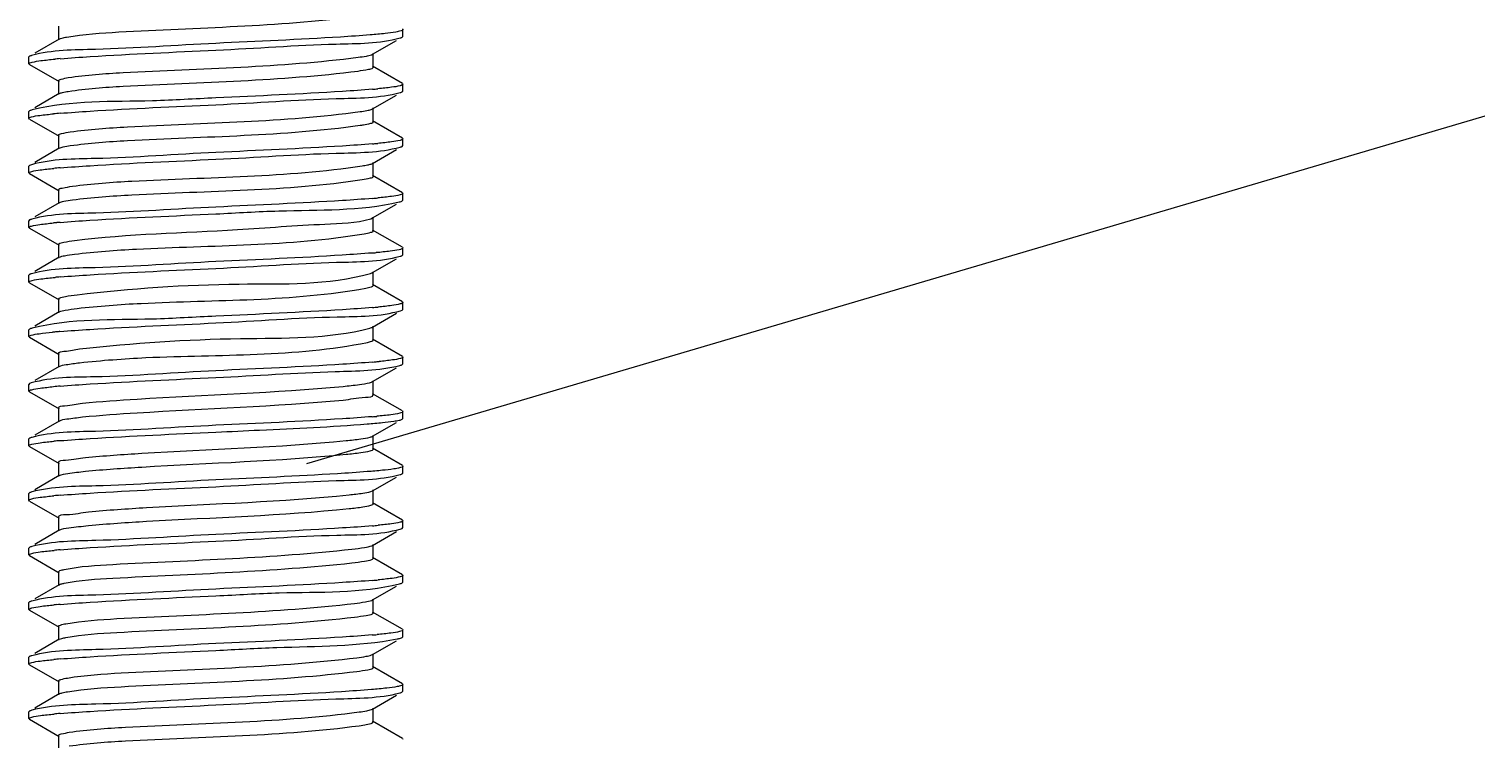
# Model space of a CAD drawing. Extents: x 1247970 to 1725648, y 860327 to 1277876.
# Drawn here: x 1335019.8 to 1335257.9, y 1200240.6 to 1200357.4 of the extents above; entities that cross this region are included whole.
import ezdxf

# ---------------------------------------------------------------- set-up
doc = ezdxf.new("R2010")
doc.units = 0
doc.header["$LTSCALE"] = 1000
doc.header["$MEASUREMENT"] = 0
doc.layers.get('0').update_dxf_attribs({"color": 254})
doc.layers.add('PUB_DIM', color=254, linetype='Continuous')
doc.layers.add('TK', color=4, linetype='Continuous')
doc.styles.get("Standard").update_dxf_attribs({"font": 'gbenor.shx', "bigfont": 'gbcbig.shx'})
doc.dimstyles.get("Standard").update_dxf_attribs({"dimtxt": 0.18, "dimasz": 0.18, "dimexe": 0.18, "dimexo": 0.0625, "dimgap": 0.09, "dimtad": 0, "dimtih": 1, "dimtoh": 1, "dimdec": 4, "dimzin": 0, "dimdsep": 46, "dimtxsty": 'Standard', "dimcen": 0.09, "dimadec": 0, "dimazin": 0, "dimtfac": 1, "dimtdec": 4, "dimtofl": 0, "dimtmove": 0, "dimatfit": 3, "dimfxl": 0, "dimtolj": 1, "dimtzin": 0, "dimarcsym": 0})

# ---------------------------------------------------------------- blocks, each defined once
blk = doc.blocks.new('A$C63786A89')
at = {"linetype": 'Continuous'}
for p, q in [((2007.69, 7714.14), (2007.69, 7711.88)), ((2007.81, 7712.02), (2003.79, 7709.69)), ((2059.35, 7709.51), (2063.3, 7711.78)), ((2064.24, 7712.32), (2064.35, 7712.44)), ((2064.25, 7713.67), (2064.31, 7713.62)), ((2064.31, 7713.62), (2064.35, 7713.56)), ((2064.35, 7712.44), (2064.35, 7713.56)), ((2059.17, 7709.43), (2059.35, 7709.51)), ((2059.47, 7707.4), (2059.47, 7709.65)), ((2002.92, 7709.18), (2002.82, 7709.07)), ((2002.82, 7707.95), (2002.82, 7709.07)), ((2002.92, 7707.83), (2002.82, 7707.95)), ((2002.92, 7707.83), (2007.81, 7705.03)), ((2064.25, 7704.7), (2059.36, 7707.53)), ((2059.44, 7707.32), (2059.47, 7707.4)), ((2007.69, 7705.16), (2007.69, 7702.91)), ((2064.25, 7704.7), (2064.35, 7704.58)), ((2064.35, 7703.46), (2064.35, 7704.58)), ((2007.81, 7703.04), (2003.79, 7700.71)), ((2059.35, 7700.54), (2063.3, 7702.81)), ((2064.24, 7703.35), (2064.35, 7703.46)), ((2002.92, 7700.21), (2002.82, 7700.1)), ((2002.82, 7698.98), (2002.82, 7700.1)), ((2059.14, 7700.45), (2059.35, 7700.54)), ((2059.47, 7698.42), (2059.47, 7700.68)), ((2002.92, 7698.86), (2002.82, 7698.98)), ((2002.92, 7698.86), (2007.81, 7696.05)), ((2064.25, 7695.72), (2059.36, 7698.56)), ((2007.69, 7696.19), (2007.69, 7693.94)), ((2064.25, 7695.72), (2064.35, 7695.61)), ((2064.35, 7694.49), (2064.35, 7695.61)), ((2007.81, 7694.07), (2003.79, 7691.74)), ((2059.35, 7691.57), (2063.3, 7693.83)), ((2064.24, 7694.37), (2064.35, 7694.49)), ((2002.92, 7691.24), (2002.82, 7691.12)), ((2002.82, 7690), (2002.82, 7691.12)), ((2003.24, 7691.36), (2002.92, 7691.24)), ((2059.1, 7691.46), (2059.35, 7691.57)), ((2059.47, 7689.45), (2059.47, 7691.71)), ((2002.92, 7689.89), (2002.82, 7690)), ((2002.92, 7689.89), (2007.81, 7687.08)), ((2064.25, 7686.75), (2059.36, 7689.59)), ((2007.69, 7687.22), (2007.69, 7684.96)), ((2064.24, 7685.4), (2064.35, 7685.52)), ((2064.25, 7686.75), (2064.35, 7686.64)), ((2064.35, 7685.52), (2064.35, 7686.64)), ((2007.81, 7685.1), (2003.79, 7682.77)), ((2059.35, 7682.6), (2063.3, 7684.86)), ((2002.92, 7682.27), (2002.82, 7682.15)), ((2002.82, 7681.03), (2002.82, 7682.15)), ((2002.92, 7680.92), (2002.82, 7681.03)), ((2002.92, 7680.92), (2007.81, 7678.11)), ((2059.05, 7682.48), (2059.35, 7682.6)), ((2059.47, 7680.48), (2059.47, 7682.73)), ((2064.25, 7677.78), (2059.36, 7680.61)), ((2007.81, 7676.13), (2003.79, 7673.8)), ((2007.69, 7678.25), (2007.69, 7675.99)), ((2059.35, 7673.62), (2063.3, 7675.89)), ((2064.24, 7676.43), (2064.35, 7676.54)), ((2064.25, 7677.78), (2064.35, 7677.66)), ((2064.35, 7676.54), (2064.35, 7677.66)), ((2059.47, 7671.5), (2059.47, 7673.76)), ((2002.92, 7673.29), (2002.82, 7673.18)), ((2002.82, 7672.06), (2002.82, 7673.18)), ((2002.92, 7671.94), (2002.82, 7672.06)), ((2002.92, 7671.94), (2007.81, 7669.14)), ((2064.25, 7668.81), (2059.36, 7671.64)), ((2007.69, 7669.27), (2007.69, 7667.02)), ((2064.25, 7668.81), (2064.35, 7668.69)), ((2007.81, 7667.15), (2003.79, 7664.82)), ((2059.35, 7664.65), (2063.3, 7666.92)), ((2063.96, 7667.35), (2064.24, 7667.46)), ((2064.24, 7667.46), (2064.35, 7667.57)), ((2064.35, 7667.57), (2064.35, 7668.69)), ((2002.92, 7664.32), (2002.82, 7664.21)), ((2002.82, 7663.09), (2002.82, 7664.21)), ((2059.47, 7662.53), (2059.47, 7664.79)), ((2002.92, 7662.97), (2002.82, 7663.09)), ((2002.92, 7662.97), (2007.81, 7660.16)), ((2064.25, 7659.83), (2059.36, 7662.67)), ((2007.69, 7660.3), (2007.69, 7658.04)), ((2064.25, 7659.83), (2064.35, 7659.72)), ((2064.35, 7658.6), (2064.35, 7659.72)), ((2007.81, 7658.18), (2003.79, 7655.85)), ((2059.35, 7655.68), (2063.31, 7657.95)), ((2064.24, 7658.48), (2064.35, 7658.6)), ((2002.92, 7655.35), (2002.82, 7655.23)), ((2002.82, 7654.11), (2002.82, 7655.23)), ((2003.21, 7655.46), (2002.92, 7655.35)), ((2059.47, 7653.56), (2059.47, 7655.81)), ((2002.92, 7654), (2002.82, 7654.11)), ((2002.92, 7654), (2007.81, 7651.19)), ((2064.25, 7650.86), (2059.36, 7653.69)), ((2007.69, 7651.33), (2007.69, 7649.07)), ((2064.25, 7650.86), (2064.35, 7650.75)), ((2064.35, 7649.63), (2064.35, 7650.75)), ((2007.81, 7649.21), (2003.79, 7646.88)), ((2059.35, 7646.7), (2063.3, 7648.97)), ((2064.24, 7649.51), (2064.35, 7649.63)), ((2002.92, 7646.37), (2002.82, 7646.26)), ((2002.82, 7645.14), (2002.82, 7646.26)), ((2002.92, 7645.02), (2002.82, 7645.14)), ((2002.92, 7645.02), (2007.81, 7642.22)), ((2059.47, 7644.59), (2059.47, 7646.84)), ((2064.25, 7641.89), (2059.36, 7644.72)), ((2007.81, 7640.23), (2003.79, 7637.9)), ((2007.69, 7642.35), (2007.69, 7640.1)), ((2064.24, 7640.54), (2064.35, 7640.65)), ((2064.25, 7641.89), (2064.35, 7641.77)), ((2064.35, 7640.65), (2064.35, 7641.77)), ((2059.35, 7637.73), (2063.3, 7640)), ((2059.47, 7635.61), (2059.47, 7637.87)), ((2002.92, 7637.4), (2002.82, 7637.29)), ((2002.82, 7636.17), (2002.82, 7637.29)), ((2002.92, 7636.05), (2002.82, 7636.17)), ((2002.92, 7636.05), (2007.81, 7633.24)), ((2059.09, 7637.62), (2059.35, 7637.73)), ((2064.25, 7632.91), (2059.36, 7635.75)), ((2007.69, 7633.38), (2007.69, 7631.13)), ((2007.81, 7631.26), (2003.79, 7628.93)), ((2059.35, 7628.76), (2063.3, 7631.02)), ((2063.92, 7631.44), (2064.24, 7631.56)), ((2064.24, 7631.56), (2064.35, 7631.68)), ((2064.25, 7632.91), (2064.35, 7632.8)), ((2064.35, 7631.68), (2064.35, 7632.8)), ((2002.92, 7628.43), (2002.82, 7628.31)), ((2002.82, 7627.19), (2002.82, 7628.31)), ((2059.23, 7628.7), (2059.35, 7628.76)), ((2059.47, 7626.64), (2059.47, 7628.9)), ((2002.92, 7627.08), (2002.82, 7627.19)), ((2002.92, 7627.08), (2007.81, 7624.27)), ((2064.25, 7623.94), (2059.36, 7626.78)), ((2007.69, 7624.41), (2007.69, 7622.15)), ((2064.25, 7623.94), (2064.35, 7623.83)), ((2064.35, 7622.71), (2064.35, 7623.83)), ((2007.81, 7622.29), (2003.79, 7619.96)), ((2059.35, 7619.79), (2063.3, 7622.05)), ((2064.24, 7622.59), (2064.35, 7622.71)), ((2002.92, 7619.46), (2002.82, 7619.34)), ((2002.82, 7618.22), (2002.82, 7619.34)), ((2059.21, 7619.72), (2059.35, 7619.79)), ((2059.47, 7617.67), (2059.47, 7619.92)), ((2002.92, 7618.11), (2002.82, 7618.22)), ((2002.92, 7618.11), (2007.81, 7615.3)), ((2064.25, 7614.97), (2059.36, 7617.8)), ((2007.69, 7615.44), (2007.69, 7613.18)), ((2064.25, 7614.97), (2064.35, 7614.85)), ((2064.35, 7613.73), (2064.35, 7614.85)), ((2007.81, 7613.32), (2003.79, 7610.99)), ((2059.35, 7610.81), (2063.3, 7613.08)), ((2064.24, 7613.62), (2064.35, 7613.73)), ((2002.92, 7610.48), (2002.82, 7610.37)), ((2002.82, 7609.25), (2002.82, 7610.37)), ((2002.92, 7609.13), (2002.82, 7609.25)), ((2059.18, 7610.74), (2059.35, 7610.81)), ((2059.47, 7608.69), (2059.47, 7610.95)), ((2002.92, 7609.13), (2007.81, 7606.33)), ((2064.25, 7606), (2059.36, 7608.83)), ((2007.69, 7606.46), (2007.69, 7604.21)), ((2064.24, 7604.65), (2064.35, 7604.76)), ((2064.25, 7606), (2064.35, 7605.88)), ((2064.35, 7604.76), (2064.35, 7605.88)), ((2007.81, 7604.34), (2003.79, 7602.01)), ((2059.35, 7601.84), (2063.3, 7604.11)), ((2002.92, 7601.51), (2002.82, 7601.4)), ((2002.82, 7600.28), (2002.82, 7601.4)), ((2002.92, 7600.16), (2002.82, 7600.28)), ((2002.92, 7600.16), (2007.81, 7597.35)), ((2059.16, 7601.75), (2059.35, 7601.84)), ((2064.25, 7597.02), (2059.36, 7599.86)), ((2059.47, 7599.72), (2059.47, 7601.98)), ((2007.69, 7597.49), (2007.69, 7595.23)), ((2057.16, 7599.11), (2058.06, 7599.25)), ((2064.25, 7597.02), (2064.35, 7596.91))]:
    blk.add_line(p, q, dxfattribs=at)
for centre, radius, start, end in [((2016.88, 7601.49), 107.66, 95.0273, 95.2264), ((2018.45, 7583.55), 125.68, 94.7809, 95.0259), ((2049.01, 7825.53), 122.21, 274.8446, 275.0438), ((2050.58, 7807.82), 104.43, 275.0424, 275.3053), ((2016.48, 7596.89), 103.27, 95.0459, 95.3367), ((2018.34, 7575.89), 124.36, 94.7932, 95.0466), ((2053.67, 7724.41), 26.83, 277.8308, 279.0048), ((2049, 7816.68), 122.33, 274.8433, 275.0416), ((2050.53, 7799.32), 104.9, 275.0405, 275.293), ((2016.53, 7587.45), 103.75, 95.0434, 95.3258), ((2018.36, 7566.62), 124.66, 94.7895, 95.0438), ((2049.01, 7807.64), 122.26, 274.8441, 275.043), ((2050.56, 7790.06), 104.62, 275.0417, 275.3006), ((2016.41, 7579.75), 102.47, 95.0487, 95.3591), ((2018.33, 7558.05), 124.26, 94.7935, 95.0499), ((2049.32, 7794.98), 118.56, 274.821, 275.1483), ((2016.97, 7564.6), 108.67, 95.0231, 95.202), ((2018.48, 7547.36), 125.97, 94.7779, 95.0213), ((2049.03, 7789.4), 121.97, 274.8468, 275.0482), ((2050.66, 7770.97), 103.47, 275.0462, 275.3306), ((2016.13, 7564.86), 99.4, 95.0612, 95.4429), ((2018.25, 7541), 123.35, 94.8024, 95.0647), ((2049.14, 7779.23), 120.77, 274.8594, 275.0678), ((2051.03, 7757.93), 99.38, 275.0628, 275.4417), ((2016.5, 7551.84), 103.46, 95.0448, 95.3325), ((2018.35, 7530.88), 124.51, 94.7913, 95.0453), ((2048.9, 7772.99), 123.51, 274.8309, 275.0238), ((2050.19, 7758.25), 108.72, 275.0243, 275.1994), ((2016.59, 7541.84), 104.49, 95.0406, 95.3055), ((2018.37, 7521.65), 124.76, 94.7892, 95.0406), ((2016.6, 7532.76), 104.6, 95.0403, 95.3026), ((2018.37, 7512.67), 124.77, 94.7894, 95.0402), ((2049.02, 7753.68), 122.15, 274.8448, 275.0462), ((2050.63, 7735.47), 103.86, 275.0445, 275.3213), ((2016.63, 7523.42), 104.97, 95.0387, 95.2929), ((2018.38, 7503.61), 124.86, 94.7886, 95.0385), ((2049.04, 7744.38), 121.82, 274.8486, 275.0497), ((2050.69, 7725.85), 103.21, 275.0477, 275.3367), ((2016.59, 7514.98), 104.44, 95.0409, 95.3068), ((2018.37, 7494.76), 124.73, 94.7897, 95.0409), ((2048.92, 7736.8), 123.21, 274.8343, 275.0285), ((2050.28, 7721.33), 107.69, 275.0287, 275.2245), ((2016.55, 7506.44), 104, 95.0428, 95.318), ((2018.36, 7485.93), 124.59, 94.7912, 95.043), ((2016.7, 7495.81), 105.66, 95.0358, 95.2754), ((2018.4, 7476.48), 125.07, 94.7866, 95.0352)]:
    blk.add_arc(centre, radius, start, end, dxfattribs=at)
for points, knots in [([(2009, 7712.34), (2011.84, 7712.84), (2027.74, 7713.83), (2043.64, 7714.14), (2056.56, 7715.68)], [0, 0, 0, 0, 0.181148, 1, 1, 1, 1]), ([(2007.81, 7712.02), (2007.94, 7712.1), (2008.34, 7712.21), (2008.75, 7712.29), (2009, 7712.34)], [0, 0, 0, 0, 0.376284, 1, 1, 1, 1]), ([(2058.97, 7712.7), (2057.34, 7712.56), (2048.88, 7712), (2040.41, 7711.63), (2033.58, 7711.31)], [0, 0, 0, 0, 0.193926, 1, 1, 1, 1]), ([(2033.58, 7710.19), (2040.17, 7710.5), (2050.21, 7711.29), (2060.47, 7711.28), (2063.88, 7712.19)], [0, 0, 0, 0, 0.651952, 1, 1, 1, 1]), ([(2063.17, 7713.16), (2062.59, 7713.06), (2061.2, 7712.89), (2059.8, 7712.77), (2058.97, 7712.7)], [0, 0, 0, 0, 0.415023, 1, 1, 1, 1]), ([(2064.35, 7713.56), (2064.34, 7713.44), (2063.79, 7713.29), (2063.47, 7713.21), (2063.17, 7713.16)], [0, 0, 0, 0, 0.283351, 1, 1, 1, 1]), ([(2063.88, 7712.19), (2063.95, 7712.21), (2064.08, 7712.24), (2064.2, 7712.29), (2064.24, 7712.32)], [0, 0, 0, 0, 0.580518, 1, 1, 1, 1]), ([(2003.26, 7709.31), (2003.19, 7709.29), (2003.08, 7709.26), (2002.96, 7709.21), (2002.92, 7709.18)], [0, 0, 0, 0, 0.578591, 1, 1, 1, 1]), ([(2033.58, 7711.31), (2026.97, 7711.01), (2016.94, 7710.2), (2006.65, 7710.24), (2003.26, 7709.31)], [0, 0, 0, 0, 0.653264, 1, 1, 1, 1]), ([(2007.98, 7708.79), (2009.61, 7708.93), (2018.14, 7709.5), (2026.68, 7709.87), (2033.58, 7710.19)], [0, 0, 0, 0, 0.192327, 1, 1, 1, 1]), ([(2056.96, 7709.02), (2057.42, 7709.08), (2058.16, 7709.18), (2058.9, 7709.33), (2059.17, 7709.43)], [0, 0, 0, 0, 0.614152, 1, 1, 1, 1]), ([(2002.82, 7707.95), (2002.82, 7708.01), (2003.04, 7708.14), (2003.22, 7708.18), (2003.35, 7708.22)], [0, 0, 0, 0, 0.309763, 1, 1, 1, 1]), ([(2003.35, 7708.22), (2003.82, 7708.33), (2005.07, 7708.51), (2006.31, 7708.64), (2007.07, 7708.71)], [0, 0, 0, 0, 0.3874, 1, 1, 1, 1]), ([(2009.29, 7705.67), (2012.27, 7706.14), (2028.19, 7707.18), (2044.15, 7707.37), (2056.96, 7709.02)], [0, 0, 0, 0, 0.189349, 1, 1, 1, 1]), ([(2056.96, 7706.76), (2057.53, 7706.83), (2058.33, 7707), (2059.25, 7707.12), (2059.44, 7707.32)], [0, 0, 0, 0, 0.681121, 1, 1, 1, 1]), ([(2007.69, 7705.16), (2007.69, 7705.32), (2008.46, 7705.5), (2008.89, 7705.61), (2009.29, 7705.67)], [0, 0, 0, 0, 0.280694, 1, 1, 1, 1]), ([(2009.29, 7703.41), (2012.27, 7703.89), (2028.19, 7704.92), (2044.15, 7705.12), (2056.96, 7706.76)], [0, 0, 0, 0, 0.189349, 1, 1, 1, 1]), ([(2064.34, 7704.58), (2064.34, 7704.53), (2064.15, 7704.41), (2064, 7704.37), (2063.88, 7704.33)], [0, 0, 0, 0, 0.314877, 1, 1, 1, 1]), ([(2033.58, 7702.34), (2030.1, 7702.18), (2020.06, 7701.5), (2009.78, 7701.97), (2003.35, 7700.36)], [0, 0, 0, 0, 0.344693, 1, 1, 1, 1]), ([(2007.81, 7703.04), (2007.97, 7703.14), (2008.47, 7703.27), (2008.97, 7703.36), (2009.29, 7703.41)], [0, 0, 0, 0, 0.367487, 1, 1, 1, 1]), ([(2059.33, 7703.76), (2057.69, 7703.62), (2049.12, 7703.03), (2040.53, 7702.66), (2033.58, 7702.34)], [0, 0, 0, 0, 0.191215, 1, 1, 1, 1]), ([(2033.58, 7701.22), (2040.17, 7701.53), (2050.2, 7702.32), (2060.47, 7702.31), (2063.88, 7703.21)], [0, 0, 0, 0, 0.651831, 1, 1, 1, 1]), ([(2063.88, 7704.33), (2063.42, 7704.21), (2062.21, 7704.04), (2060.99, 7703.91), (2060.23, 7703.84)], [0, 0, 0, 0, 0.382557, 1, 1, 1, 1]), ([(2063.88, 7703.21), (2063.95, 7703.23), (2064.07, 7703.27), (2064.2, 7703.32), (2064.24, 7703.35)], [0, 0, 0, 0, 0.580765, 1, 1, 1, 1]), ([(2003.35, 7700.36), (2003.27, 7700.34), (2003.12, 7700.3), (2002.97, 7700.24), (2002.92, 7700.21)], [0, 0, 0, 0, 0.588652, 1, 1, 1, 1]), ([(2003.24, 7699.21), (2003.69, 7699.34), (2004.91, 7699.52), (2006.12, 7699.65), (2006.88, 7699.72)], [0, 0, 0, 0, 0.378877, 1, 1, 1, 1]), ([(2007.95, 7699.81), (2009.59, 7699.95), (2018.12, 7700.53), (2026.67, 7700.9), (2033.58, 7701.22)], [0, 0, 0, 0, 0.192096, 1, 1, 1, 1]), ([(2009.61, 7696.75), (2012.73, 7697.2), (2028.65, 7698.26), (2044.65, 7698.34), (2057.32, 7700.09)], [0, 0, 0, 0, 0.197528, 1, 1, 1, 1]), ([(2057.32, 7700.09), (2057.69, 7700.14), (2058.3, 7700.24), (2058.91, 7700.37), (2059.14, 7700.45)], [0, 0, 0, 0, 0.602542, 1, 1, 1, 1]), ([(2002.82, 7698.98), (2002.82, 7699.03), (2002.99, 7699.15), (2003.13, 7699.18), (2003.24, 7699.21)], [0, 0, 0, 0, 0.31854, 1, 1, 1, 1]), ([(2009.61, 7694.49), (2012.73, 7694.94), (2028.65, 7696.01), (2044.65, 7696.08), (2057.32, 7697.84)], [0, 0, 0, 0, 0.197528, 1, 1, 1, 1]), ([(2057.87, 7697.92), (2058.27, 7697.98), (2058.7, 7698.09), (2059.48, 7698.26), (2059.47, 7698.42)], [0, 0, 0, 0, 0.719457, 1, 1, 1, 1]), ([(2007.69, 7696.19), (2007.69, 7696.38), (2008.63, 7696.55), (2009.13, 7696.68), (2009.61, 7696.75)], [0, 0, 0, 0, 0.276936, 1, 1, 1, 1]), ([(2063.88, 7695.36), (2063.42, 7695.24), (2062.19, 7695.06), (2060.97, 7694.93), (2060.21, 7694.86)], [0, 0, 0, 0, 0.382546, 1, 1, 1, 1]), ([(2064.34, 7695.61), (2064.34, 7695.55), (2064.15, 7695.43), (2064, 7695.39), (2063.88, 7695.36)], [0, 0, 0, 0, 0.314654, 1, 1, 1, 1]), ([(2033.58, 7693.37), (2026.96, 7693.06), (2016.92, 7692.23), (2006.62, 7692.31), (2003.24, 7691.36)], [0, 0, 0, 0, 0.654169, 1, 1, 1, 1]), ([(2007.81, 7694.07), (2008, 7694.18), (2008.62, 7694.32), (2009.22, 7694.43), (2009.61, 7694.49)], [0, 0, 0, 0, 0.359949, 1, 1, 1, 1]), ([(2059.33, 7694.78), (2057.69, 7694.64), (2049.11, 7694.06), (2040.53, 7693.69), (2033.58, 7693.37)], [0, 0, 0, 0, 0.191244, 1, 1, 1, 1]), ([(2033.58, 7692.25), (2040.17, 7692.55), (2050.2, 7693.35), (2060.47, 7693.33), (2063.88, 7694.24)], [0, 0, 0, 0, 0.65185, 1, 1, 1, 1]), ([(2063.88, 7694.24), (2063.95, 7694.26), (2064.07, 7694.3), (2064.2, 7694.35), (2064.24, 7694.37)], [0, 0, 0, 0, 0.580745, 1, 1, 1, 1]), ([(2002.82, 7690), (2002.82, 7690.06), (2003.01, 7690.18), (2003.17, 7690.22), (2003.29, 7690.26)], [0, 0, 0, 0, 0.314261, 1, 1, 1, 1]), ([(2003.29, 7690.26), (2003.74, 7690.37), (2004.95, 7690.55), (2006.15, 7690.68), (2006.9, 7690.75)], [0, 0, 0, 0, 0.383576, 1, 1, 1, 1]), ([(2007.96, 7690.84), (2009.59, 7690.98), (2018.13, 7691.56), (2026.68, 7691.93), (2033.58, 7692.25)], [0, 0, 0, 0, 0.192115, 1, 1, 1, 1]), ([(2009.96, 7687.82), (2013.21, 7688.26), (2029.12, 7689.35), (2045.14, 7689.29), (2057.66, 7691.17)], [0, 0, 0, 0, 0.205704, 1, 1, 1, 1]), ([(2057.66, 7691.17), (2057.95, 7691.21), (2058.43, 7691.29), (2058.91, 7691.4), (2059.1, 7691.46)], [0, 0, 0, 0, 0.588886, 1, 1, 1, 1]), ([(2007.69, 7687.22), (2007.69, 7687.44), (2008.82, 7687.59), (2009.39, 7687.74), (2009.96, 7687.82)], [0, 0, 0, 0, 0.273938, 1, 1, 1, 1]), ([(2009.96, 7685.57), (2013.21, 7686), (2029.12, 7687.09), (2045.14, 7687.03), (2057.66, 7688.91)], [0, 0, 0, 0, 0.205704, 1, 1, 1, 1]), ([(2057.66, 7688.91), (2058.12, 7688.98), (2058.59, 7689.1), (2059.47, 7689.27), (2059.47, 7689.45)], [0, 0, 0, 0, 0.721906, 1, 1, 1, 1]), ([(2007.81, 7685.1), (2008.03, 7685.23), (2008.77, 7685.38), (2009.49, 7685.5), (2009.96, 7685.57)], [0, 0, 0, 0, 0.353425, 1, 1, 1, 1]), ([(2059.33, 7685.81), (2057.69, 7685.67), (2049.12, 7685.09), (2040.53, 7684.72), (2033.58, 7684.39)], [0, 0, 0, 0, 0.191225, 1, 1, 1, 1]), ([(2063.88, 7686.39), (2063.42, 7686.27), (2062.2, 7686.09), (2060.98, 7685.96), (2060.22, 7685.89)], [0, 0, 0, 0, 0.382666, 1, 1, 1, 1]), ([(2064.34, 7686.64), (2064.34, 7686.58), (2064.15, 7686.46), (2064, 7686.42), (2063.88, 7686.39)], [0, 0, 0, 0, 0.314668, 1, 1, 1, 1]), ([(2033.58, 7684.39), (2026.99, 7684.09), (2016.96, 7683.3), (2006.7, 7683.31), (2003.29, 7682.4)], [0, 0, 0, 0, 0.651683, 1, 1, 1, 1]), ([(2007.95, 7681.87), (2009.58, 7682.01), (2018.12, 7682.58), (2026.67, 7682.95), (2033.58, 7683.27)], [0, 0, 0, 0, 0.192051, 1, 1, 1, 1]), ([(2033.58, 7683.27), (2037.03, 7683.43), (2047.05, 7684.09), (2057.29, 7683.72), (2063.73, 7685.23)], [0, 0, 0, 0, 0.342539, 1, 1, 1, 1]), ([(2063.73, 7685.23), (2063.84, 7685.26), (2064.01, 7685.3), (2064.18, 7685.37), (2064.24, 7685.4)], [0, 0, 0, 0, 0.594569, 1, 1, 1, 1]), ([(2002.82, 7681.03), (2002.82, 7681.09), (2002.99, 7681.2), (2003.14, 7681.24), (2003.25, 7681.27)], [0, 0, 0, 0, 0.317946, 1, 1, 1, 1]), ([(2003.29, 7682.4), (2003.22, 7682.38), (2003.09, 7682.34), (2002.97, 7682.29), (2002.92, 7682.27)], [0, 0, 0, 0, 0.582119, 1, 1, 1, 1]), ([(2003.25, 7681.27), (2003.7, 7681.39), (2004.9, 7681.57), (2006.09, 7681.7), (2006.84, 7681.77)], [0, 0, 0, 0, 0.380486, 1, 1, 1, 1]), ([(2010.33, 7678.9), (2019.22, 7680.01), (2033.04, 7680.21), (2049.18, 7681.6), (2056.63, 7681.73), (2059.05, 7682.48)], [0, 0, 0, 0, 0.549909, 0.844361, 1, 1, 1, 1]), ([(2007.69, 7678.25), (2007.69, 7678.26), (2007.7, 7678.3), (2007.73, 7678.33), (2007.74, 7678.34)], [0, 0, 0, 0, 0.438056, 1, 1, 1, 1]), ([(2007.74, 7678.34), (2007.96, 7678.53), (2008.9, 7678.66), (2009.74, 7678.82), (2010.33, 7678.9)], [0, 0, 0, 0, 0.326195, 1, 1, 1, 1]), ([(2010.33, 7676.64), (2013.71, 7677.06), (2029.6, 7678.17), (2045.62, 7677.96), (2057.97, 7679.99)], [0, 0, 0, 0, 0.213896, 1, 1, 1, 1]), ([(2057.97, 7679.99), (2058.35, 7680.05), (2058.76, 7680.15), (2059.47, 7680.33), (2059.47, 7680.48)], [0, 0, 0, 0, 0.717693, 1, 1, 1, 1]), ([(2007.81, 7676.13), (2008.07, 7676.28), (2008.94, 7676.43), (2009.78, 7676.57), (2010.33, 7676.64)], [0, 0, 0, 0, 0.347726, 1, 1, 1, 1]), ([(2059.29, 7676.83), (2057.65, 7676.7), (2049.09, 7676.11), (2040.51, 7675.74), (2033.58, 7675.42)], [0, 0, 0, 0, 0.191583, 1, 1, 1, 1]), ([(2033.58, 7674.3), (2040.19, 7674.61), (2050.22, 7675.41), (2060.5, 7675.38), (2063.89, 7676.3)], [0, 0, 0, 0, 0.652832, 1, 1, 1, 1]), ([(2063.73, 7677.38), (2063.25, 7677.27), (2061.99, 7677.09), (2060.73, 7676.96), (2059.96, 7676.89)], [0, 0, 0, 0, 0.392051, 1, 1, 1, 1]), ([(2064.34, 7677.66), (2064.34, 7677.59), (2064.08, 7677.46), (2063.89, 7677.42), (2063.73, 7677.38)], [0, 0, 0, 0, 0.304052, 1, 1, 1, 1]), ([(2063.89, 7676.3), (2063.96, 7676.32), (2064.08, 7676.35), (2064.2, 7676.4), (2064.24, 7676.43)], [0, 0, 0, 0, 0.578594, 1, 1, 1, 1]), ([(2033.58, 7675.42), (2026.97, 7675.11), (2016.93, 7674.3), (2006.64, 7674.35), (2003.25, 7673.42)], [0, 0, 0, 0, 0.653598, 1, 1, 1, 1]), ([(2007.98, 7672.9), (2009.62, 7673.04), (2018.15, 7673.61), (2026.69, 7673.98), (2033.58, 7674.3)], [0, 0, 0, 0, 0.192379, 1, 1, 1, 1]), ([(2058.99, 7673.48), (2059.06, 7673.5), (2059.19, 7673.54), (2059.31, 7673.59), (2059.35, 7673.62)], [0, 0, 0, 0, 0.572189, 1, 1, 1, 1]), ([(2002.82, 7672.06), (2002.82, 7672.12), (2003.04, 7672.25), (2003.22, 7672.29), (2003.35, 7672.32)], [0, 0, 0, 0, 0.309928, 1, 1, 1, 1]), ([(2003.25, 7673.42), (2003.19, 7673.4), (2003.07, 7673.37), (2002.96, 7673.32), (2002.92, 7673.29)], [0, 0, 0, 0, 0.577745, 1, 1, 1, 1]), ([(2003.35, 7672.32), (2003.83, 7672.44), (2005.08, 7672.62), (2006.34, 7672.75), (2007.11, 7672.82)], [0, 0, 0, 0, 0.386662, 1, 1, 1, 1]), ([(2010.73, 7669.97), (2019.58, 7671.01), (2035.59, 7672.17), (2052.05, 7671.49), (2058.99, 7673.48)], [0, 0, 0, 0, 0.552433, 1, 1, 1, 1]), ([(2058.25, 7671.06), (2058.56, 7671.12), (2058.91, 7671.2), (2059.47, 7671.38), (2059.47, 7671.5)], [0, 0, 0, 0, 0.712622, 1, 1, 1, 1]), ([(2007.69, 7669.27), (2007.69, 7669.3), (2007.73, 7669.36), (2007.78, 7669.4), (2007.82, 7669.42)], [0, 0, 0, 0, 0.39468, 1, 1, 1, 1]), ([(2007.82, 7669.42), (2008.12, 7669.58), (2009.12, 7669.75), (2010.09, 7669.9), (2010.73, 7669.97)], [0, 0, 0, 0, 0.345449, 1, 1, 1, 1]), ([(2010.73, 7667.72), (2014.24, 7668.13), (2030.08, 7669.26), (2046.1, 7668.85), (2058.25, 7671.06)], [0, 0, 0, 0, 0.222121, 1, 1, 1, 1]), ([(2033.58, 7666.45), (2030.1, 7666.29), (2020.06, 7665.61), (2009.77, 7666.08), (2003.35, 7664.47)], [0, 0, 0, 0, 0.344793, 1, 1, 1, 1]), ([(2007.81, 7667.15), (2008.1, 7667.32), (2009.11, 7667.49), (2010.08, 7667.64), (2010.73, 7667.72)], [0, 0, 0, 0, 0.342703, 1, 1, 1, 1]), ([(2059.34, 7667.87), (2057.7, 7667.73), (2049.12, 7667.14), (2040.53, 7666.77), (2033.58, 7666.45)], [0, 0, 0, 0, 0.191153, 1, 1, 1, 1]), ([(2033.58, 7665.33), (2040.24, 7665.64), (2050.28, 7666.5), (2060.61, 7666.36), (2063.96, 7667.35)], [0, 0, 0, 0, 0.65643, 1, 1, 1, 1]), ([(2063.89, 7668.45), (2063.45, 7668.32), (2062.24, 7668.15), (2061.03, 7668.02), (2060.28, 7667.95)], [0, 0, 0, 0, 0.381401, 1, 1, 1, 1]), ([(2064.34, 7668.69), (2064.34, 7668.64), (2064.16, 7668.52), (2064.01, 7668.48), (2063.89, 7668.45)], [0, 0, 0, 0, 0.31645, 1, 1, 1, 1]), ([(2003.35, 7664.47), (2003.26, 7664.45), (2003.12, 7664.41), (2002.97, 7664.35), (2002.92, 7664.32)], [0, 0, 0, 0, 0.588336, 1, 1, 1, 1]), ([(2007.92, 7663.92), (2009.56, 7664.06), (2018.11, 7664.64), (2026.67, 7665.01), (2033.58, 7665.33)], [0, 0, 0, 0, 0.191895, 1, 1, 1, 1]), ([(2011.16, 7661.05), (2019.95, 7662.02), (2035.8, 7663.13), (2052.02, 7662.67), (2058.9, 7664.49)], [0, 0, 0, 0, 0.554016, 1, 1, 1, 1]), ([(2058.9, 7664.49), (2058.99, 7664.51), (2059.15, 7664.56), (2059.3, 7664.62), (2059.35, 7664.65)], [0, 0, 0, 0, 0.581364, 1, 1, 1, 1]), ([(2002.82, 7663.09), (2002.82, 7663.13), (2002.97, 7663.25), (2003.11, 7663.28), (2003.21, 7663.31)], [0, 0, 0, 0, 0.323119, 1, 1, 1, 1]), ([(2003.21, 7663.31), (2003.63, 7663.44), (2004.8, 7663.61), (2005.97, 7663.74), (2006.7, 7663.81)], [0, 0, 0, 0, 0.376667, 1, 1, 1, 1]), ([(2011.16, 7658.79), (2014.79, 7659.19), (2030.56, 7660.35), (2046.58, 7659.71), (2058.51, 7662.14)], [0, 0, 0, 0, 0.230398, 1, 1, 1, 1]), ([(2058.51, 7662.14), (2058.75, 7662.19), (2059.04, 7662.26), (2059.47, 7662.43), (2059.47, 7662.53)], [0, 0, 0, 0, 0.705777, 1, 1, 1, 1]), ([(2007.69, 7660.3), (2007.69, 7660.62), (2009.47, 7660.7), (2010.3, 7660.95), (2011.16, 7661.05)], [0, 0, 0, 0, 0.268316, 1, 1, 1, 1]), ([(2063.96, 7659.49), (2063.53, 7659.37), (2062.36, 7659.19), (2061.19, 7659.06), (2060.46, 7658.99)], [0, 0, 0, 0, 0.376434, 1, 1, 1, 1]), ([(2064.34, 7659.72), (2064.34, 7659.67), (2064.19, 7659.56), (2064.06, 7659.52), (2063.96, 7659.49)], [0, 0, 0, 0, 0.323299, 1, 1, 1, 1]), ([(2033.58, 7657.48), (2026.93, 7657.17), (2016.89, 7656.31), (2006.55, 7656.44), (2003.21, 7655.46)], [0, 0, 0, 0, 0.656313, 1, 1, 1, 1]), ([(2007.81, 7658.18), (2008.14, 7658.37), (2009.31, 7658.54), (2010.41, 7658.71), (2011.16, 7658.79)], [0, 0, 0, 0, 0.338254, 1, 1, 1, 1]), ([(2059.37, 7658.89), (2057.73, 7658.76), (2049.14, 7658.17), (2040.54, 7657.8), (2033.58, 7657.48)], [0, 0, 0, 0, 0.190913, 1, 1, 1, 1]), ([(2033.58, 7656.36), (2040.13, 7656.66), (2050.15, 7657.41), (2060.38, 7657.47), (2063.82, 7658.33)], [0, 0, 0, 0, 0.648911, 1, 1, 1, 1]), ([(2063.82, 7658.33), (2063.9, 7658.36), (2064.05, 7658.4), (2064.19, 7658.45), (2064.24, 7658.48)], [0, 0, 0, 0, 0.58713, 1, 1, 1, 1]), ([(2003.27, 7654.36), (2003.72, 7654.48), (2004.93, 7654.65), (2006.13, 7654.79), (2006.88, 7654.86)], [0, 0, 0, 0, 0.38141, 1, 1, 1, 1]), ([(2007.95, 7654.95), (2009.59, 7655.09), (2018.13, 7655.66), (2026.68, 7656.04), (2033.58, 7656.36)], [0, 0, 0, 0, 0.192104, 1, 1, 1, 1]), ([(2011.62, 7652.12), (2014.61, 7652.44), (2028.9, 7653.41), (2043.23, 7653.86), (2054.49, 7654.91)], [0, 0, 0, 0, 0.210051, 1, 1, 1, 1]), ([(2054.49, 7654.91), (2055.39, 7655), (2056.85, 7655.15), (2058.32, 7655.36), (2058.87, 7655.5)], [0, 0, 0, 0, 0.612549, 1, 1, 1, 1]), ([(2058.87, 7655.5), (2058.97, 7655.53), (2059.13, 7655.58), (2059.29, 7655.64), (2059.35, 7655.68)], [0, 0, 0, 0, 0.584897, 1, 1, 1, 1]), ([(2002.82, 7654.11), (2002.82, 7654.17), (2003, 7654.29), (2003.15, 7654.33), (2003.27, 7654.36)], [0, 0, 0, 0, 0.316508, 1, 1, 1, 1]), ([(2007.69, 7651.33), (2007.69, 7651.69), (2009.71, 7651.73), (2010.64, 7652.02), (2011.62, 7652.12)], [0, 0, 0, 0, 0.2673, 1, 1, 1, 1]), ([(2011.62, 7649.87), (2014.61, 7650.18), (2028.9, 7651.15), (2043.23, 7651.6), (2054.49, 7652.66)], [0, 0, 0, 0, 0.210051, 1, 1, 1, 1]), ([(2054.49, 7652.66), (2055.73, 7652.77), (2056.89, 7653.17), (2059.47, 7653.11), (2059.47, 7653.56)], [0, 0, 0, 0, 0.733875, 1, 1, 1, 1]), ([(2007.81, 7649.21), (2008.18, 7649.43), (2009.51, 7649.59), (2010.76, 7649.78), (2011.62, 7649.87)], [0, 0, 0, 0, 0.33434, 1, 1, 1, 1]), ([(2059.3, 7649.92), (2057.66, 7649.78), (2049.09, 7649.2), (2040.52, 7648.82), (2033.58, 7648.5)], [0, 0, 0, 0, 0.191463, 1, 1, 1, 1]), ([(2063.82, 7650.48), (2063.34, 7650.36), (2062.08, 7650.18), (2060.82, 7650.05), (2060.04, 7649.98)], [0, 0, 0, 0, 0.386296, 1, 1, 1, 1]), ([(2064.34, 7650.75), (2064.34, 7650.68), (2064.12, 7650.56), (2063.95, 7650.51), (2063.82, 7650.48)], [0, 0, 0, 0, 0.310031, 1, 1, 1, 1]), ([(2033.58, 7648.5), (2026.98, 7648.2), (2016.94, 7647.39), (2006.66, 7647.43), (2003.27, 7646.5)], [0, 0, 0, 0, 0.652849, 1, 1, 1, 1]), ([(2007.96, 7645.98), (2009.59, 7646.11), (2018.13, 7646.69), (2026.68, 7647.06), (2033.58, 7647.38)], [0, 0, 0, 0, 0.19216, 1, 1, 1, 1]), ([(2033.58, 7647.38), (2035.98, 7647.49), (2044.28, 7647.89), (2052.58, 7648.26), (2058.48, 7648.73)], [0, 0, 0, 0, 0.288345, 1, 1, 1, 1]), ([(2058.48, 7648.73), (2059.31, 7648.8), (2060.77, 7648.92), (2062.22, 7649.08), (2062.83, 7649.18)], [0, 0, 0, 0, 0.575783, 1, 1, 1, 1]), ([(2062.83, 7649.18), (2063.13, 7649.22), (2063.61, 7649.31), (2064.09, 7649.42), (2064.24, 7649.51)], [0, 0, 0, 0, 0.637384, 1, 1, 1, 1]), ([(2002.82, 7645.14), (2002.82, 7645.2), (2003.01, 7645.32), (2003.16, 7645.36), (2003.28, 7645.39)], [0, 0, 0, 0, 0.314994, 1, 1, 1, 1]), ([(2003.27, 7646.5), (2003.2, 7646.49), (2003.08, 7646.45), (2002.96, 7646.4), (2002.92, 7646.37)], [0, 0, 0, 0, 0.579423, 1, 1, 1, 1]), ([(2003.28, 7645.39), (2003.74, 7645.51), (2004.96, 7645.69), (2006.18, 7645.82), (2006.93, 7645.89)], [0, 0, 0, 0, 0.382463, 1, 1, 1, 1]), ([(2012.1, 7643.2), (2015.19, 7643.51), (2029.49, 7644.47), (2043.83, 7644.89), (2055, 7645.99)], [0, 0, 0, 0, 0.216669, 1, 1, 1, 1]), ([(2055, 7645.99), (2055.81, 7646.07), (2057.12, 7646.22), (2058.43, 7646.41), (2058.93, 7646.55)], [0, 0, 0, 0, 0.612704, 1, 1, 1, 1]), ([(2058.93, 7646.55), (2059.01, 7646.57), (2059.16, 7646.61), (2059.3, 7646.67), (2059.35, 7646.7)], [0, 0, 0, 0, 0.579721, 1, 1, 1, 1]), ([(2007.69, 7642.35), (2007.69, 7642.76), (2009.97, 7642.75), (2011, 7643.09), (2012.1, 7643.2)], [0, 0, 0, 0, 0.266598, 1, 1, 1, 1]), ([(2012.1, 7640.94), (2015.19, 7641.25), (2029.49, 7642.21), (2043.83, 7642.64), (2055, 7643.73)], [0, 0, 0, 0, 0.216669, 1, 1, 1, 1]), ([(2055, 7643.73), (2055.81, 7643.81), (2057.12, 7643.96), (2058.43, 7644.16), (2058.93, 7644.29)], [0, 0, 0, 0, 0.612704, 1, 1, 1, 1]), ([(2058.93, 7644.29), (2059.07, 7644.33), (2059.25, 7644.38), (2059.47, 7644.52), (2059.47, 7644.59)], [0, 0, 0, 0, 0.684163, 1, 1, 1, 1]), ([(2007.81, 7640.23), (2008.22, 7640.48), (2009.72, 7640.64), (2011.13, 7640.85), (2012.1, 7640.94)], [0, 0, 0, 0, 0.330914, 1, 1, 1, 1]), ([(2058.48, 7640.88), (2056.84, 7640.75), (2048.55, 7640.2), (2040.24, 7639.84), (2033.58, 7639.53)], [0, 0, 0, 0, 0.197385, 1, 1, 1, 1]), ([(2033.58, 7638.41), (2040.17, 7638.72), (2050.2, 7639.5), (2060.46, 7639.5), (2063.87, 7640.4)], [0, 0, 0, 0, 0.651588, 1, 1, 1, 1]), ([(2062.83, 7641.32), (2062.22, 7641.23), (2060.77, 7641.07), (2059.31, 7640.94), (2058.48, 7640.88)], [0, 0, 0, 0, 0.424217, 1, 1, 1, 1]), ([(2064.35, 7641.77), (2064.35, 7641.62), (2063.61, 7641.48), (2063.21, 7641.38), (2062.83, 7641.32)], [0, 0, 0, 0, 0.277307, 1, 1, 1, 1]), ([(2063.87, 7640.4), (2063.94, 7640.42), (2064.07, 7640.46), (2064.2, 7640.51), (2064.24, 7640.54)], [0, 0, 0, 0, 0.581465, 1, 1, 1, 1]), ([(2033.58, 7639.53), (2026.99, 7639.22), (2016.96, 7638.43), (2006.69, 7638.45), (2003.28, 7637.54)], [0, 0, 0, 0, 0.652016, 1, 1, 1, 1]), ([(2007.96, 7637), (2009.59, 7637.14), (2018.13, 7637.72), (2026.68, 7638.09), (2033.58, 7638.41)], [0, 0, 0, 0, 0.192166, 1, 1, 1, 1]), ([(2002.82, 7636.17), (2002.82, 7636.22), (2003.01, 7636.34), (2003.17, 7636.38), (2003.29, 7636.42)], [0, 0, 0, 0, 0.31469, 1, 1, 1, 1]), ([(2003.28, 7637.54), (2003.21, 7637.52), (2003.09, 7637.48), (2002.96, 7637.43), (2002.92, 7637.4)], [0, 0, 0, 0, 0.581255, 1, 1, 1, 1]), ([(2003.29, 7636.42), (2003.74, 7636.54), (2004.96, 7636.71), (2006.18, 7636.84), (2006.93, 7636.91)], [0, 0, 0, 0, 0.382711, 1, 1, 1, 1]), ([(2012.6, 7634.28), (2015.79, 7634.58), (2030.08, 7635.53), (2044.42, 7635.92), (2055.49, 7637.07)], [0, 0, 0, 0, 0.223288, 1, 1, 1, 1]), ([(2055.49, 7637.07), (2056.24, 7637.14), (2057.45, 7637.29), (2058.66, 7637.48), (2059.09, 7637.62)], [0, 0, 0, 0, 0.623775, 1, 1, 1, 1]), ([(2059.09, 7635.37), (2059.19, 7635.4), (2059.33, 7635.44), (2059.47, 7635.56), (2059.47, 7635.61)], [0, 0, 0, 0, 0.666923, 1, 1, 1, 1]), ([(2007.69, 7633.38), (2007.69, 7633.83), (2010.24, 7633.77), (2011.38, 7634.16), (2012.6, 7634.28)], [0, 0, 0, 0, 0.266163, 1, 1, 1, 1]), ([(2012.6, 7632.02), (2015.79, 7632.32), (2030.08, 7633.27), (2044.42, 7633.66), (2055.49, 7634.81)], [0, 0, 0, 0, 0.223288, 1, 1, 1, 1]), ([(2055.49, 7634.81), (2056.24, 7634.89), (2057.45, 7635.03), (2058.66, 7635.23), (2059.09, 7635.37)], [0, 0, 0, 0, 0.623775, 1, 1, 1, 1]), ([(2007.81, 7631.26), (2008.27, 7631.53), (2009.95, 7631.69), (2011.52, 7631.92), (2012.6, 7632.02)], [0, 0, 0, 0, 0.327935, 1, 1, 1, 1]), ([(2059.33, 7631.97), (2057.69, 7631.83), (2049.12, 7631.25), (2040.53, 7630.88), (2033.58, 7630.56)], [0, 0, 0, 0, 0.191169, 1, 1, 1, 1]), ([(2033.58, 7629.44), (2040.21, 7629.75), (2050.25, 7630.57), (2060.55, 7630.49), (2063.92, 7631.44)], [0, 0, 0, 0, 0.654397, 1, 1, 1, 1]), ([(2063.87, 7632.55), (2063.42, 7632.43), (2062.21, 7632.26), (2061.01, 7632.13), (2060.26, 7632.06)], [0, 0, 0, 0, 0.383665, 1, 1, 1, 1]), ([(2064.34, 7632.8), (2064.34, 7632.74), (2064.15, 7632.62), (2063.99, 7632.58), (2063.87, 7632.55)], [0, 0, 0, 0, 0.314062, 1, 1, 1, 1]), ([(2003.29, 7628.56), (2003.21, 7628.54), (2003.09, 7628.51), (2002.96, 7628.46), (2002.92, 7628.43)], [0, 0, 0, 0, 0.581618, 1, 1, 1, 1]), ([(2033.58, 7630.56), (2026.99, 7630.25), (2016.96, 7629.46), (2006.69, 7629.47), (2003.29, 7628.56)], [0, 0, 0, 0, 0.651841, 1, 1, 1, 1]), ([(2007.96, 7628.03), (2009.6, 7628.17), (2018.13, 7628.75), (2026.68, 7629.12), (2033.58, 7629.44)], [0, 0, 0, 0, 0.192187, 1, 1, 1, 1]), ([(2055.94, 7628.14), (2056.65, 7628.22), (2057.74, 7628.36), (2058.85, 7628.55), (2059.23, 7628.7)], [0, 0, 0, 0, 0.636835, 1, 1, 1, 1]), ([(2002.82, 7627.19), (2002.82, 7627.25), (2003.01, 7627.37), (2003.17, 7627.41), (2003.29, 7627.44)], [0, 0, 0, 0, 0.31459, 1, 1, 1, 1]), ([(2003.29, 7627.44), (2003.74, 7627.57), (2004.97, 7627.74), (2006.19, 7627.87), (2006.95, 7627.94)], [0, 0, 0, 0, 0.382639, 1, 1, 1, 1]), ([(2008.63, 7624.79), (2011.24, 7625.34), (2027.1, 7626.25), (2042.88, 7626.71), (2055.94, 7628.14)], [0, 0, 0, 0, 0.169111, 1, 1, 1, 1]), ([(2055.94, 7625.88), (2056.65, 7625.96), (2057.74, 7626.11), (2058.85, 7626.29), (2059.23, 7626.44)], [0, 0, 0, 0, 0.636835, 1, 1, 1, 1]), ([(2059.23, 7626.44), (2059.29, 7626.47), (2059.39, 7626.51), (2059.47, 7626.6), (2059.47, 7626.64)], [0, 0, 0, 0, 0.642985, 1, 1, 1, 1]), ([(2007.69, 7624.41), (2007.69, 7624.51), (2008.11, 7624.68), (2008.39, 7624.75), (2008.63, 7624.79)], [0, 0, 0, 0, 0.295224, 1, 1, 1, 1]), ([(2008.63, 7622.54), (2011.24, 7623.08), (2027.1, 7623.99), (2042.88, 7624.46), (2055.94, 7625.88)], [0, 0, 0, 0, 0.169111, 1, 1, 1, 1]), ([(2063.92, 7623.59), (2063.48, 7623.46), (2062.26, 7623.29), (2061.04, 7623.16), (2060.29, 7623.09)], [0, 0, 0, 0, 0.378452, 1, 1, 1, 1]), ([(2064.34, 7623.83), (2064.34, 7623.78), (2064.18, 7623.66), (2064.03, 7623.62), (2063.92, 7623.59)], [0, 0, 0, 0, 0.318884, 1, 1, 1, 1]), ([(2033.58, 7621.58), (2026.99, 7621.28), (2016.96, 7620.49), (2006.69, 7620.5), (2003.29, 7619.59)], [0, 0, 0, 0, 0.651779, 1, 1, 1, 1]), ([(2007.81, 7622.29), (2007.9, 7622.35), (2008.18, 7622.44), (2008.46, 7622.5), (2008.63, 7622.54)], [0, 0, 0, 0, 0.39204, 1, 1, 1, 1]), ([(2059.34, 7623), (2057.7, 7622.86), (2049.12, 7622.28), (2040.53, 7621.91), (2033.58, 7621.58)], [0, 0, 0, 0, 0.191142, 1, 1, 1, 1]), ([(2033.58, 7620.46), (2037.06, 7620.63), (2047.1, 7621.31), (2057.39, 7620.84), (2063.81, 7622.44)], [0, 0, 0, 0, 0.344703, 1, 1, 1, 1]), ([(2063.81, 7622.44), (2063.9, 7622.46), (2064.04, 7622.5), (2064.19, 7622.56), (2064.24, 7622.59)], [0, 0, 0, 0, 0.587778, 1, 1, 1, 1]), ([(2003.29, 7619.59), (2003.21, 7619.57), (2003.09, 7619.53), (2002.96, 7619.48), (2002.92, 7619.46)], [0, 0, 0, 0, 0.581738, 1, 1, 1, 1]), ([(2003.29, 7618.47), (2003.74, 7618.59), (2004.96, 7618.77), (2006.17, 7618.9), (2006.93, 7618.97)], [0, 0, 0, 0, 0.382547, 1, 1, 1, 1]), ([(2007.96, 7619.06), (2009.59, 7619.2), (2018.13, 7619.77), (2026.68, 7620.14), (2033.58, 7620.46)], [0, 0, 0, 0, 0.192158, 1, 1, 1, 1]), ([(2008.88, 7615.87), (2011.64, 7616.38), (2027.53, 7617.36), (2043.4, 7617.71), (2056.38, 7619.22)], [0, 0, 0, 0, 0.177377, 1, 1, 1, 1]), ([(2056.38, 7619.22), (2056.97, 7619.29), (2057.92, 7619.42), (2058.87, 7619.59), (2059.21, 7619.72)], [0, 0, 0, 0, 0.628167, 1, 1, 1, 1]), ([(2002.82, 7618.22), (2002.82, 7618.28), (2003.01, 7618.4), (2003.17, 7618.44), (2003.29, 7618.47)], [0, 0, 0, 0, 0.314945, 1, 1, 1, 1]), ([(2008.88, 7613.61), (2011.64, 7614.12), (2027.53, 7615.1), (2043.4, 7615.45), (2056.38, 7616.96)], [0, 0, 0, 0, 0.177377, 1, 1, 1, 1]), ([(2056.38, 7616.96), (2057.03, 7617.04), (2058.01, 7617.19), (2059.03, 7617.35), (2059.34, 7617.52)], [0, 0, 0, 0, 0.652396, 1, 1, 1, 1]), ([(2059.34, 7617.52), (2059.37, 7617.54), (2059.43, 7617.57), (2059.47, 7617.64), (2059.47, 7617.67)], [0, 0, 0, 0, 0.610131, 1, 1, 1, 1]), ([(2007.69, 7615.44), (2007.69, 7615.56), (2008.24, 7615.74), (2008.58, 7615.82), (2008.88, 7615.87)], [0, 0, 0, 0, 0.288131, 1, 1, 1, 1]), ([(2059.31, 7614.03), (2057.67, 7613.89), (2049.1, 7613.31), (2040.52, 7612.93), (2033.58, 7612.61)], [0, 0, 0, 0, 0.191404, 1, 1, 1, 1]), ([(2063.81, 7614.59), (2063.34, 7614.47), (2062.1, 7614.29), (2060.85, 7614.16), (2060.09, 7614.09)], [0, 0, 0, 0, 0.387335, 1, 1, 1, 1]), ([(2064.34, 7614.85), (2064.34, 7614.79), (2064.12, 7614.66), (2063.95, 7614.62), (2063.81, 7614.59)], [0, 0, 0, 0, 0.30968, 1, 1, 1, 1]), ([(2033.58, 7612.61), (2026.99, 7612.31), (2016.96, 7611.51), (2006.69, 7611.53), (2003.29, 7610.62)], [0, 0, 0, 0, 0.651971, 1, 1, 1, 1]), ([(2007.81, 7613.32), (2007.93, 7613.39), (2008.29, 7613.5), (2008.65, 7613.57), (2008.88, 7613.61)], [0, 0, 0, 0, 0.38082, 1, 1, 1, 1]), ([(2033.58, 7611.49), (2036.92, 7611.65), (2046.85, 7612.24), (2056.91, 7612.14), (2063.42, 7613.38)], [0, 0, 0, 0, 0.335017, 1, 1, 1, 1]), ([(2063.42, 7613.38), (2063.59, 7613.42), (2063.87, 7613.48), (2064.15, 7613.56), (2064.24, 7613.62)], [0, 0, 0, 0, 0.614947, 1, 1, 1, 1]), ([(2002.82, 7609.25), (2002.82, 7609.31), (2003.01, 7609.42), (2003.16, 7609.46), (2003.28, 7609.5)], [0, 0, 0, 0, 0.315358, 1, 1, 1, 1]), ([(2003.29, 7610.62), (2003.21, 7610.6), (2003.09, 7610.56), (2002.96, 7610.51), (2002.92, 7610.48)], [0, 0, 0, 0, 0.581332, 1, 1, 1, 1]), ([(2003.28, 7609.5), (2003.73, 7609.62), (2004.94, 7609.79), (2006.16, 7609.92), (2006.91, 7609.99)], [0, 0, 0, 0, 0.382326, 1, 1, 1, 1]), ([(2007.95, 7610.09), (2009.59, 7610.22), (2018.13, 7610.8), (2026.68, 7611.17), (2033.58, 7611.49)], [0, 0, 0, 0, 0.192135, 1, 1, 1, 1]), ([(2009.15, 7606.95), (2012.07, 7607.43), (2027.98, 7608.45), (2043.92, 7608.7), (2056.78, 7610.29)], [0, 0, 0, 0, 0.185594, 1, 1, 1, 1]), ([(2056.78, 7610.29), (2057.28, 7610.35), (2058.09, 7610.47), (2058.89, 7610.63), (2059.18, 7610.74)], [0, 0, 0, 0, 0.618916, 1, 1, 1, 1]), ([(2007.69, 7606.46), (2007.69, 7606.61), (2008.38, 7606.79), (2008.78, 7606.88), (2009.15, 7606.95)], [0, 0, 0, 0, 0.282739, 1, 1, 1, 1]), ([(2009.15, 7604.69), (2012.07, 7605.17), (2027.98, 7606.19), (2043.92, 7606.44), (2056.78, 7608.04)], [0, 0, 0, 0, 0.185594, 1, 1, 1, 1]), ([(2056.78, 7608.04), (2057.38, 7608.11), (2058.24, 7608.27), (2059.18, 7608.41), (2059.41, 7608.59)], [0, 0, 0, 0, 0.671245, 1, 1, 1, 1]), ([(2059.41, 7608.59), (2059.43, 7608.61), (2059.46, 7608.64), (2059.47, 7608.68), (2059.47, 7608.69)], [0, 0, 0, 0, 0.567606, 1, 1, 1, 1]), ([(2007.81, 7604.34), (2007.96, 7604.43), (2008.41, 7604.55), (2008.87, 7604.64), (2009.15, 7604.69)], [0, 0, 0, 0, 0.371346, 1, 1, 1, 1]), ([(2059.19, 7605.04), (2057.55, 7604.91), (2049.02, 7604.33), (2040.48, 7603.96), (2033.58, 7603.64)], [0, 0, 0, 0, 0.192362, 1, 1, 1, 1]), ([(2033.58, 7602.52), (2040.15, 7602.82), (2050.18, 7603.6), (2060.42, 7603.62), (2063.84, 7604.5)], [0, 0, 0, 0, 0.650257, 1, 1, 1, 1]), ([(2063.42, 7605.53), (2062.86, 7605.42), (2061.44, 7605.25), (2060.03, 7605.11), (2059.19, 7605.04)], [0, 0, 0, 0, 0.404632, 1, 1, 1, 1]), ([(2064.35, 7605.88), (2064.34, 7605.78), (2063.92, 7605.64), (2063.66, 7605.58), (2063.42, 7605.53)], [0, 0, 0, 0, 0.290549, 1, 1, 1, 1]), ([(2063.84, 7604.5), (2063.92, 7604.52), (2064.06, 7604.56), (2064.19, 7604.62), (2064.24, 7604.65)], [0, 0, 0, 0, 0.584223, 1, 1, 1, 1]), ([(2033.58, 7603.64), (2026.99, 7603.33), (2016.95, 7602.54), (2006.68, 7602.56), (2003.28, 7601.64)], [0, 0, 0, 0, 0.652186, 1, 1, 1, 1]), ([(2007.96, 7601.11), (2009.6, 7601.25), (2018.13, 7601.83), (2026.68, 7602.2), (2033.58, 7602.52)], [0, 0, 0, 0, 0.192223, 1, 1, 1, 1]), ([(2002.82, 7600.28), (2002.82, 7600.33), (2003.02, 7600.46), (2003.18, 7600.5), (2003.3, 7600.53)], [0, 0, 0, 0, 0.313177, 1, 1, 1, 1]), ([(2003.28, 7601.64), (2003.21, 7601.62), (2003.08, 7601.59), (2002.96, 7601.54), (2002.92, 7601.51)], [0, 0, 0, 0, 0.580838, 1, 1, 1, 1]), ([(2003.3, 7600.53), (2003.76, 7600.65), (2004.99, 7600.83), (2006.22, 7600.96), (2006.98, 7601.03)], [0, 0, 0, 0, 0.383817, 1, 1, 1, 1]), ([(2009.46, 7598.02), (2012.51, 7598.49), (2028.44, 7599.54), (2044.42, 7599.67), (2057.16, 7601.37)], [0, 0, 0, 0, 0.193781, 1, 1, 1, 1]), ([(2057.16, 7601.37), (2057.57, 7601.42), (2058.24, 7601.52), (2058.91, 7601.67), (2059.16, 7601.75)], [0, 0, 0, 0, 0.608093, 1, 1, 1, 1]), ([(2058.06, 7599.25), (2058.42, 7599.31), (2058.8, 7599.4), (2059.48, 7599.58), (2059.47, 7599.72)], [0, 0, 0, 0, 0.716657, 1, 1, 1, 1]), ([(2007.69, 7597.49), (2007.69, 7597.66), (2008.55, 7597.84), (2009.02, 7597.95), (2009.46, 7598.02)], [0, 0, 0, 0, 0.278551, 1, 1, 1, 1]), ([(2009.46, 7595.77), (2012.51, 7596.23), (2028.44, 7597.28), (2044.42, 7597.41), (2057.16, 7599.11)], [0, 0, 0, 0, 0.193781, 1, 1, 1, 1])]:
    blk.add_open_spline(points, degree=3, knots=knots, dxfattribs=at)
at = {"layer": 'PUB_DIM'}
blk.add_leader([(2048.54, 7642.21), (2478.99, 7769.14)], dimstyle='Standard', override={"dimgap": 20}, dxfattribs=at)

msp = doc.modelspace()

# ---------------------------------------------------------------- block references
at = {"layer": 'TK'}
msp.add_blockref('A$C63786A89', (1333017.03, 1192643.73, -355), dxfattribs=at)

doc.saveas('drawing.dxf')
